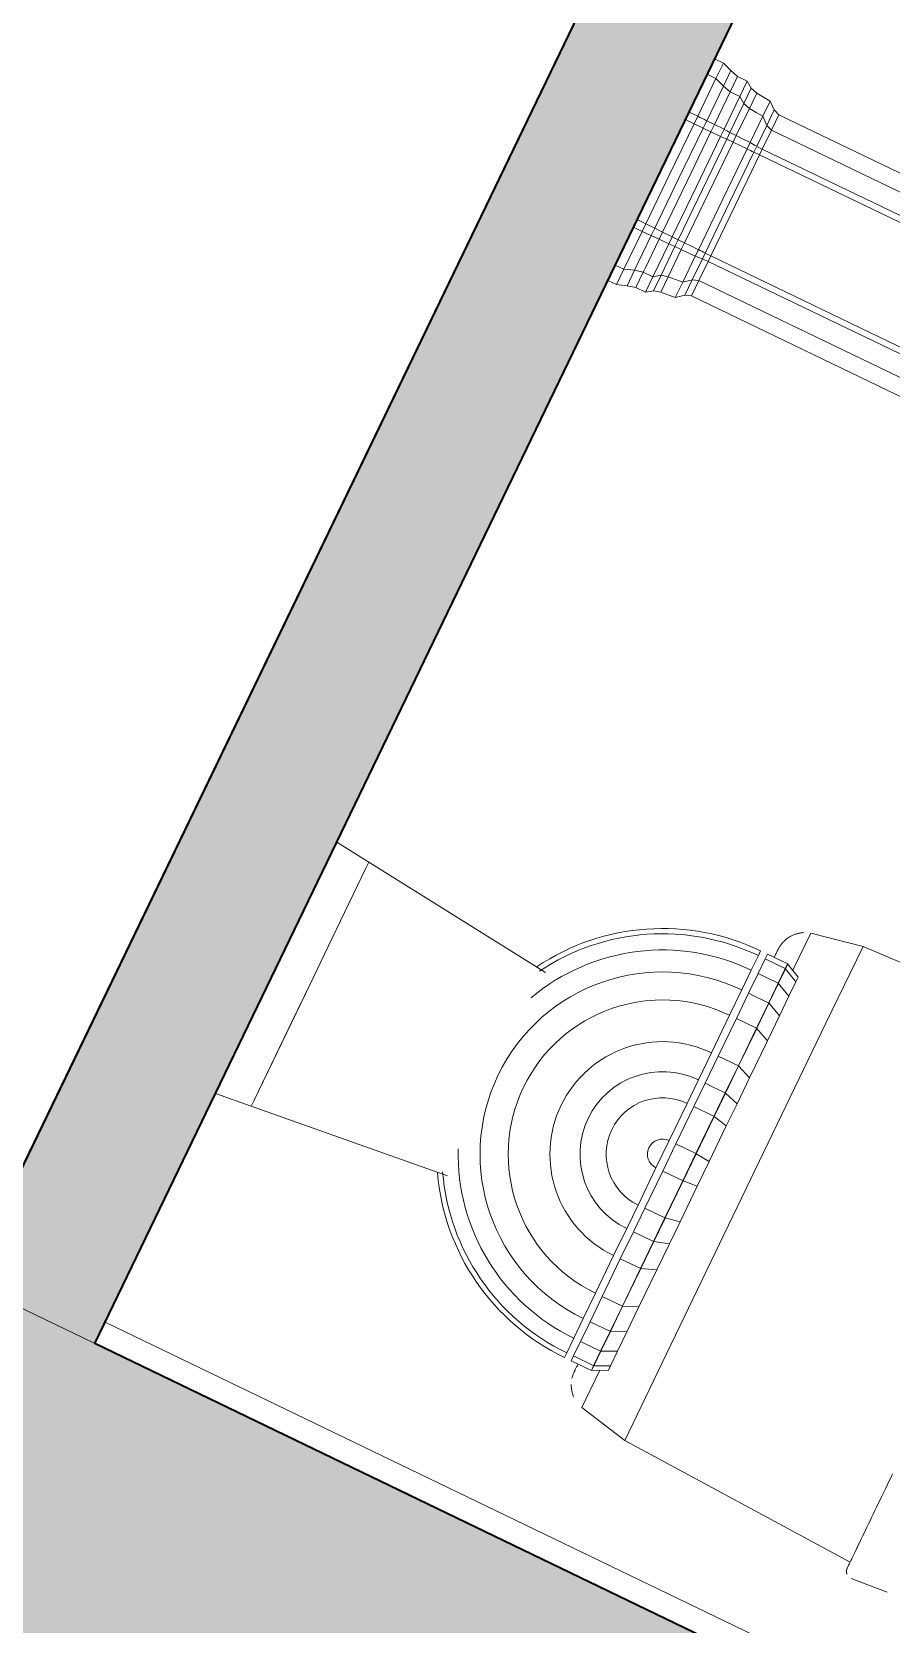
# Model space of a CAD drawing. Header units: millimetres. Extents: x 1373 to 40779, y 1939 to 6439.
# Drawn here: x 4726.24 to 4744.37, y 4745.97 to 4779.57 of the extents above; entities that cross this region are included whole.
import ezdxf

# ---------------------------------------------------------------- set-up
doc = ezdxf.new("R2010")
doc.units = ezdxf.units.MM
doc.linetypes.add('IMPORT-CENTER2', pattern=[112.5, 75, -12.5, 12.5, -12.5])
for name, color, linetype, lineweight in [('A-DETL', 6, 'Continuous', 30), ('A-DETL-GENF', 92, 'Continuous', 18), ('A-FLOR-FNSH', 192, 'Continuous', 35), ('A-WALL', 20, 'Continuous', 9), ('A-WALL-FNSH', 113, 'Continuous', 18), ('HESAPLAMALAR', 2, 'Continuous', 30), ('P-SANR-FIXT', 6, 'Continuous', 18), ('S-GRID', 252, 'IMPORT-CENTER2', 5)]:
    doc.layers.add(name, color=color, linetype=linetype, lineweight=lineweight)

# ---------------------------------------------------------------- blocks, each defined once
blk = doc.blocks.new('A$C30a75ea0')
at = {"layer": 'A-DETL-GENF'}
h = blk.add_hatch(dxfattribs=at)
h.set_pattern_fill('ANSI33', color=153, style=0)
h.set_pattern_definition([(45, (-27770.17, 3654.365), (-4.490128, 4.490128), []), (45, (-27765.68, 3654.365), (-4.490128, 4.490128), [3.175, -1.5875])])
h.paths.add_polyline_path([(1940.75, 535.19), (1940.75, 2323.19), (2190.75, 2323.19), (2190.75, 2285.19), (2215.75, 2285.19), (2215.75, 2323.19), (2791.04, 2323.19), (2791.04, 2285.19), (2816.04, 2285.19), (2816.04, 2323.19), (2997.07, 2323.19), (2997.07, 2335.19), (2190.75, 2335.19), (1940.75, 2335.19), (1940.75, 2500.19), (1700.75, 2500.19), (1700.75, 2335.19), (601.03, 2335.19), (601.03, 2323.19), (731.03, 2323.19), (731.03, 2285.19), (756.03, 2285.19), (756.03, 2323.19), (1245.75, 2323.19), (1245.75, 2285.19), (1270.75, 2285.19), (1270.75, 2323.19), (1700.75, 2323.19), (1700.75, 2035.19), (630.76, 2035.19), (630.76, 2023.19), (731.03, 2023.19), (731.03, 1985.19), (756.03, 1985.19), (756.03, 2023.19), (1245.75, 2023.19), (1245.75, 1985.19), (1270.75, 1985.19), (1270.75, 2023.19), (1700.75, 2023.19), (1700.75, 1735.19), (630.76, 1735.19), (630.76, 1723.19), (731.03, 1723.19), (731.03, 1685.19), (756.03, 1685.19), (756.03, 1723.19), (1245.75, 1723.19), (1245.75, 1685.19), (1270.75, 1685.19), (1270.75, 1723.19), (1700.75, 1723.19), (1700.75, 1435.19), (630.76, 1435.19), (630.76, 1423.19), (731.03, 1423.19), (731.03, 1385.19), (756.03, 1385.19), (756.03, 1423.19), (1245.75, 1423.19), (1245.75, 1385.19), (1270.75, 1385.19), (1270.75, 1423.19), (1700.75, 1423.19), (1700.75, 1135.19), (630.76, 1135.19), (630.76, 1123.19), (731.03, 1123.19), (731.03, 1085.19), (756.03, 1085.19), (756.03, 1123.19), (1245.75, 1123.19), (1245.75, 1085.19), (1270.75, 1085.19), (1270.75, 1123.19), (1700.75, 1123.19), (1700.75, 835.19), (731.03, 835.19), (731.03, 805.19), (430.71, 805.19), (430.72, 535.19), (430.72, 505.19), (731.03, 505.19), (731.03, 475.19), (1700.75, 475.19), (1700.75, 345.19), (1940.75, 345.19), (1940.75, 475.19), (2816.04, 475.19), (2866.04, 475.19), (2866.04, 535.19), (2816.04, 535.19), (2816.04, 835.19), (2791.9, 835.19), (2190.75, 835.19), (2190.75, 785.19), (2215.75, 785.19), (2215.75, 823.19), (2791.9, 823.19), (2791.9, 535.19)])
h.paths.add_polyline_path([(1915.75, 385.19), (1725.75, 385.19), (1725.75, 535.19), (1725.75, 2485.19), (1915.75, 2485.19), (1915.75, 2035.19), (1915.75, 535.19)], flags=16)
h.paths.add_polyline_path([(1700.75, 535.19), (455.71, 535.19), (455.71, 790.56), (731.03, 790.56), (756.03, 789.56), (756.03, 823.19), (1245.75, 823.19), (1245.75, 785.19), (1270.75, 785.19), (1270.75, 823.19), (1700.75, 823.19)], flags=16)
at = {"layer": 'A-DETL'}
for points in [[(1700.75, 1135.19), (1700.75, 1423.19)], [(630.76, 1135.19), (630.76, 1123.19), (731.03, 1123.19), (731.03, 1085.19), (756.03, 1085.19), (756.03, 1123.19), (1245.75, 1123.19), (1245.75, 1085.19), (1270.75, 1085.19), (1270.75, 1123.19), (1700.75, 1123.19)], [(1700.75, 1135.19), (630.76, 1135.19)]]:
    blk.add_lwpolyline(points, dxfattribs=at)
at = {"layer": 'A-FLOR-FNSH', "color": 250}
for p, q in [((1700.75, 1135.19), (630.76, 1135.19)), ((1270.75, 1123.19), (1700.75, 1123.19))]:
    blk.add_line(p, q, dxfattribs=at)
at = {"layer": 'A-WALL', "lineweight": 35}
blk.add_line((1700.75, 1423.19), (1700.75, 1135.19), dxfattribs=at)
at = {"layer": 'A-WALL-FNSH', "color": 7, "lineweight": 9}
blk.add_line((1698.75, 1423.19), (1698.75, 1135.19), dxfattribs=at)
at = {"layer": 'P-SANR-FIXT', "color": 8}
for p, q in [((1690.89, 1201.29), (1690.6, 1204.52)), ((1582.26, 1203.15), (1582.26, 1142.12)), ((1583.7, 1203.15), (1583.7, 1142.12)), ((1585.49, 1203.15), (1585.49, 1142.12)), ((1586.01, 1203.15), (1586.01, 1142.12)), ((1595.48, 1203.15), (1595.48, 1142.12)), ((1596, 1203.15), (1596, 1142.12)), ((1597.8, 1203.15), (1597.8, 1142.12)), ((1599.24, 1142.12), (1599.24, 1203.15)), ((1641.42, 1200.6), (1642.4, 1179.01)), ((1681.42, 1200.6), (1681.78, 1200.6)), ((1681.78, 1200.6), (1682.13, 1200.6)), ((1682.13, 1200.6), (1682.48, 1200.6)), ((1682.48, 1200.6), (1682.83, 1200.6)), ((1682.83, 1200.6), (1683.18, 1200.6)), ((1683.18, 1200.6), (1683.52, 1200.6)), ((1683.52, 1200.6), (1683.86, 1200.6)), ((1683.86, 1200.6), (1684.2, 1200.6)), ((1684.2, 1200.6), (1684.53, 1200.6)), ((1684.53, 1200.6), (1684.86, 1200.6)), ((1684.86, 1200.6), (1685.18, 1200.6)), ((1685.18, 1200.6), (1685.5, 1200.6)), ((1685.5, 1200.6), (1685.81, 1200.6)), ((1685.81, 1200.6), (1686.11, 1200.6)), ((1686.11, 1200.6), (1686.41, 1200.6)), ((1686.41, 1200.6), (1686.7, 1200.6)), ((1686.7, 1200.6), (1686.98, 1200.6)), ((1686.98, 1200.6), (1687.25, 1200.6)), ((1687.25, 1200.6), (1687.51, 1200.6)), ((1687.51, 1200.6), (1687.76, 1200.6)), ((1688.65, 1200.6), (1687.65, 1200.6)), ((1687.76, 1200.6), (1688, 1200.6)), ((1688, 1200.6), (1688.23, 1200.6)), ((1688.23, 1200.6), (1688.45, 1200.6)), ((1688.45, 1200.6), (1688.66, 1200.6)), ((1688.66, 1200.6), (1688.85, 1200.6)), ((1688.7, 1179.01), (1689.68, 1200.6)), ((1688.85, 1200.6), (1689.04, 1200.6)), ((1689.04, 1200.6), (1689.21, 1200.6)), ((1689.21, 1200.6), (1689.37, 1200.6)), ((1689.37, 1200.6), (1689.52, 1200.6)), ((1689.52, 1200.6), (1689.65, 1200.6)), ((1689.65, 1200.6), (1689.78, 1200.6)), ((1689.78, 1200.6), (1689.88, 1200.6)), ((1689.88, 1200.6), (1689.98, 1200.6)), ((1689.98, 1200.6), (1690.06, 1200.6)), ((1690.06, 1200.6), (1690.13, 1200.6)), ((1690.13, 1200.6), (1690.18, 1200.6)), ((1690.18, 1200.6), (1690.22, 1200.6)), ((1690.22, 1200.6), (1690.24, 1200.6)), ((1690.24, 1200.6), (1690.25, 1200.6)), ((1690.25, 1200.6), (1690.25, 1200.6)), ((1642.4, 1179.01), (1643.31, 1174.54)), ((1649.67, 1179.01), (1642.4, 1179.01)), ((1649.67, 1179.01), (1681.42, 1179.01)), ((1688.7, 1179.01), (1681.42, 1179.01)), ((1687.78, 1174.54), (1688.7, 1179.01)), ((1646.5, 1173.91), (1647.13, 1175.2)), ((1646.94, 1173.91), (1647.57, 1175.2)), ((1647.13, 1175.2), (1647.57, 1175.2)), ((1647.57, 1175.2), (1648.91, 1175.2)), ((1648.31, 1173.91), (1648.91, 1175.2)), ((1648.91, 1175.2), (1650.74, 1175.2)), ((1650.16, 1173.91), (1650.74, 1175.2)), ((1650.74, 1175.2), (1653.08, 1175.2)), ((1652.52, 1173.91), (1653.08, 1175.2)), ((1653.08, 1175.2), (1656.54, 1175.2)), ((1656.05, 1173.93), (1656.54, 1175.2)), ((1656.54, 1175.2), (1658.98, 1175.2)), ((1658.59, 1173.93), (1658.98, 1175.2)), ((1658.98, 1175.2), (1661.06, 1175.2)), ((1660.79, 1173.93), (1661.06, 1175.2)), ((1661.06, 1175.2), (1664.39, 1175.2)), ((1664.28, 1173.93), (1664.39, 1175.2)), ((1664.39, 1175.2), (1666.71, 1175.2)), ((1666.82, 1173.93), (1666.71, 1175.2)), ((1666.71, 1175.2), (1670.04, 1175.2)), ((1670.3, 1173.93), (1670.04, 1175.2)), ((1670.04, 1175.2), (1672.12, 1175.2)), ((1672.5, 1173.93), (1672.12, 1175.2)), ((1672.12, 1175.2), (1674.56, 1175.2)), ((1675.04, 1173.93), (1674.56, 1175.2)), ((1674.56, 1175.2), (1678.02, 1175.2)), ((1678.57, 1173.91), (1678.02, 1175.2)), ((1678.02, 1175.2), (1680.35, 1175.2)), ((1680.94, 1173.91), (1680.35, 1175.2)), ((1680.35, 1175.2), (1682.18, 1175.2)), ((1682.79, 1173.91), (1682.18, 1175.2)), ((1682.18, 1175.2), (1683.53, 1175.2)), ((1684.15, 1173.91), (1683.53, 1175.2)), ((1683.53, 1175.2), (1683.96, 1175.2)), ((1684.6, 1173.91), (1683.96, 1175.2)), ((1646.77, 1174.54), (1643.31, 1174.54)), ((1646.5, 1173.93), (1646.94, 1173.93)), ((1646.5, 1172.02), (1646.5, 1173.93)), ((1646.94, 1173.91), (1646.5, 1173.91)), ((1648.31, 1173.91), (1646.94, 1173.91)), ((1646.94, 1172.02), (1646.94, 1173.91)), ((1646.95, 1173.93), (1648.31, 1173.93)), ((1648.31, 1173.93), (1650.16, 1173.93)), ((1650.16, 1173.91), (1648.31, 1173.91)), ((1648.31, 1172.02), (1648.31, 1173.91)), ((1650.16, 1173.93), (1652.52, 1173.93)), ((1650.16, 1172.02), (1650.16, 1173.93)), ((1652.52, 1173.91), (1650.16, 1173.91)), ((1656.05, 1173.91), (1652.52, 1173.91)), ((1652.52, 1172.02), (1652.52, 1173.91)), ((1652.53, 1173.93), (1656.05, 1173.93)), ((1656.05, 1173.93), (1658.59, 1173.93)), ((1658.59, 1173.91), (1656.05, 1173.91)), ((1656.05, 1172.02), (1656.05, 1173.91)), ((1658.59, 1173.93), (1660.79, 1173.93)), ((1658.59, 1172.02), (1658.59, 1173.93)), ((1660.79, 1173.91), (1658.59, 1173.91)), ((1660.79, 1173.93), (1664.28, 1173.93)), ((1660.79, 1172.02), (1660.79, 1173.93)), ((1664.28, 1173.91), (1660.79, 1173.91)), ((1664.28, 1173.93), (1666.82, 1173.93)), ((1666.82, 1173.91), (1664.28, 1173.91)), ((1664.28, 1172.02), (1664.28, 1173.91)), ((1666.82, 1173.93), (1670.3, 1173.93)), ((1666.82, 1172.02), (1666.82, 1173.93)), ((1670.31, 1173.91), (1666.82, 1173.91)), ((1670.31, 1173.93), (1672.5, 1173.93)), ((1672.51, 1173.91), (1670.31, 1173.91)), ((1670.31, 1172.02), (1670.31, 1173.91)), ((1672.51, 1173.93), (1675.05, 1173.93)), ((1675.05, 1173.91), (1672.51, 1173.91)), ((1672.51, 1172.02), (1672.51, 1173.91)), ((1675.05, 1173.93), (1678.57, 1173.93)), ((1675.05, 1172.02), (1675.05, 1173.93)), ((1678.57, 1173.91), (1675.05, 1173.91)), ((1678.57, 1173.93), (1680.94, 1173.93)), ((1678.57, 1172.02), (1678.57, 1173.93)), ((1680.94, 1173.91), (1678.57, 1173.91)), ((1680.94, 1173.93), (1682.78, 1173.93)), ((1680.94, 1172.02), (1680.94, 1173.93)), ((1682.79, 1173.91), (1680.94, 1173.91)), ((1682.79, 1173.93), (1684.15, 1173.93)), ((1684.15, 1173.91), (1682.79, 1173.91)), ((1682.79, 1172.02), (1682.79, 1173.91)), ((1684.15, 1173.93), (1684.6, 1173.93)), ((1684.15, 1172.02), (1684.15, 1173.93)), ((1684.6, 1173.91), (1684.15, 1173.91)), ((1687.78, 1174.54), (1684.33, 1174.54)), ((1684.6, 1172.02), (1684.6, 1173.93)), ((1645.77, 1172.66), (1645.77, 1172.66)), ((1645.77, 1172.66), (1645.78, 1172.66)), ((1645.78, 1172.66), (1645.79, 1172.66)), ((1645.79, 1172.66), (1645.82, 1172.66)), ((1645.82, 1172.66), (1645.84, 1172.66)), ((1645.84, 1172.66), (1645.88, 1172.66)), ((1645.88, 1172.66), (1645.92, 1172.66)), ((1645.92, 1172.66), (1645.97, 1172.66)), ((1645.97, 1172.66), (1646.02, 1172.66)), ((1646.02, 1172.66), (1646.08, 1172.66)), ((1646.08, 1172.66), (1646.14, 1172.66)), ((1646.14, 1172.66), (1646.21, 1172.66)), ((1646.21, 1172.66), (1646.28, 1172.66)), ((1646.28, 1172.66), (1646.36, 1172.66)), ((1646.36, 1172.66), (1646.45, 1172.66)), ((1646.94, 1172.02), (1646.5, 1172.02)), ((1648.31, 1172.02), (1646.94, 1172.02)), ((1650.16, 1172.02), (1648.31, 1172.02)), ((1652.52, 1172.02), (1650.16, 1172.02)), ((1656.05, 1172.02), (1652.52, 1172.02)), ((1658.59, 1172.02), (1656.05, 1172.02)), ((1660.79, 1172.02), (1658.59, 1172.02)), ((1664.28, 1172.02), (1660.79, 1172.02)), ((1666.82, 1172.02), (1664.28, 1172.02)), ((1670.31, 1172.02), (1666.82, 1172.02)), ((1672.51, 1172.02), (1670.31, 1172.02)), ((1675.05, 1172.02), (1672.51, 1172.02)), ((1678.57, 1172.02), (1675.05, 1172.02)), ((1680.94, 1172.02), (1678.57, 1172.02)), ((1682.79, 1172.02), (1680.94, 1172.02)), ((1684.15, 1172.02), (1682.79, 1172.02)), ((1684.6, 1172.02), (1684.15, 1172.02)), ((1684.62, 1172.66), (1684.71, 1172.66)), ((1684.71, 1172.66), (1684.79, 1172.66)), ((1684.79, 1172.66), (1684.87, 1172.66)), ((1684.87, 1172.66), (1684.94, 1172.66)), ((1684.94, 1172.66), (1685, 1172.66)), ((1685, 1172.66), (1685.06, 1172.66)), ((1685.06, 1172.66), (1685.12, 1172.66)), ((1685.12, 1172.66), (1685.16, 1172.66)), ((1685.16, 1172.66), (1685.21, 1172.66)), ((1685.21, 1172.66), (1685.24, 1172.66)), ((1685.24, 1172.66), (1685.27, 1172.66)), ((1685.27, 1172.66), (1685.29, 1172.66)), ((1685.29, 1172.66), (1685.31, 1172.66)), ((1685.31, 1172.66), (1685.32, 1172.66)), ((1685.32, 1172.66), (1685.33, 1172.66)), ((1646.5, 1171.39), (1646.94, 1171.39)), ((1646.94, 1171.39), (1648.31, 1171.39)), ((1648.31, 1171.39), (1650.16, 1171.39)), ((1650.16, 1171.39), (1652.52, 1171.39)), ((1652.52, 1171.39), (1656.05, 1171.39)), ((1656.05, 1171.39), (1658.59, 1171.39)), ((1658.59, 1171.39), (1660.79, 1171.39)), ((1660.79, 1171.39), (1664.28, 1171.39)), ((1664.28, 1171.39), (1665.55, 1171.39)), ((1665.55, 1171.39), (1666.82, 1171.39)), ((1666.82, 1171.39), (1670.31, 1171.39)), ((1670.31, 1171.39), (1672.51, 1171.39)), ((1672.51, 1171.39), (1675.05, 1171.39)), ((1675.05, 1171.39), (1678.57, 1171.39)), ((1678.57, 1171.39), (1680.94, 1171.39)), ((1680.94, 1171.39), (1682.79, 1171.39)), ((1682.79, 1171.39), (1684.15, 1171.39)), ((1684.15, 1171.39), (1684.6, 1171.39)), ((1656.02, 1155.83), (1654.12, 1138.37)), ((1676.98, 1138.37), (1675.07, 1155.83)), ((1582.07, 1141.59), (1581.54, 1140.95)), ((1582.26, 1142.12), (1582.07, 1141.59)), ((1583.51, 1141.59), (1582.07, 1141.59)), ((1582.28, 1142.12), (1583.7, 1142.12)), ((1582.97, 1140.95), (1583.51, 1141.59)), ((1583.51, 1141.59), (1583.7, 1142.12)), ((1585.47, 1141.59), (1583.51, 1141.59)), ((1583.7, 1142.12), (1585.49, 1142.12)), ((1586.01, 1142.12), (1585.49, 1142.12)), ((1585.51, 1141.59), (1586.02, 1141.59)), ((1586.01, 1142.12), (1590.75, 1142.12)), ((1586.01, 1142.12), (1586.02, 1141.59)), ((1590.75, 1141.59), (1586.02, 1141.59)), ((1590.75, 1142.12), (1595.48, 1142.12)), ((1595.48, 1141.59), (1590.75, 1141.59)), ((1596, 1142.12), (1595.48, 1142.12)), ((1595.48, 1142.12), (1595.48, 1141.59)), ((1595.48, 1141.59), (1596.03, 1141.59)), ((1596, 1142.12), (1597.8, 1142.12)), ((1597.99, 1141.59), (1596.03, 1141.59)), ((1597.8, 1142.12), (1599.22, 1142.12)), ((1597.99, 1141.59), (1597.8, 1142.12)), ((1599.43, 1141.59), (1597.99, 1141.59)), ((1598.52, 1140.95), (1597.99, 1141.59)), ((1599.43, 1141.59), (1599.24, 1142.12)), ((1599.96, 1140.95), (1599.43, 1141.59)), ((1581.54, 1140.95), (1581.42, 1139.64)), ((1582.97, 1140.95), (1581.54, 1140.95)), ((1582.92, 1140.3), (1582.86, 1139.64)), ((1582.97, 1140.95), (1582.92, 1140.3)), ((1585.42, 1140.95), (1582.97, 1140.95)), ((1585.42, 1140.3), (1585.41, 1139.64)), ((1585.42, 1140.95), (1586.03, 1140.95)), ((1585.42, 1140.95), (1585.42, 1140.3)), ((1590.75, 1140.95), (1586.03, 1140.95)), ((1586.03, 1140.95), (1586.03, 1140.3)), ((1586.03, 1140.3), (1586.03, 1139.64)), ((1595.47, 1140.95), (1590.75, 1140.95)), ((1595.47, 1140.95), (1595.46, 1140.3)), ((1595.46, 1140.3), (1595.46, 1139.64)), ((1595.47, 1140.95), (1596.08, 1140.95)), ((1598.52, 1140.95), (1596.08, 1140.95)), ((1596.08, 1140.95), (1596.08, 1140.3)), ((1596.08, 1140.3), (1596.08, 1139.64)), ((1599.96, 1140.95), (1598.52, 1140.95)), ((1598.52, 1140.95), (1598.58, 1140.3)), ((1598.58, 1140.3), (1598.64, 1139.64)), ((1600.07, 1139.64), (1599.96, 1140.95)), ((1581.26, 1139.05), (1580.87, 1138.49)), ((1580.87, 1138.49), (1580.87, 1137.58)), ((1582.31, 1138.49), (1580.87, 1138.49)), ((1581.42, 1139.64), (1581.26, 1139.05)), ((1582.7, 1139.05), (1581.26, 1139.05)), ((1582.86, 1139.64), (1581.42, 1139.64)), ((1582.31, 1138.49), (1582.7, 1139.05)), ((1585.37, 1138.49), (1582.31, 1138.49)), ((1582.31, 1138.49), (1582.31, 1137.58)), ((1582.86, 1139.64), (1582.7, 1139.05)), ((1585.4, 1139.05), (1582.7, 1139.05)), ((1585.41, 1139.64), (1582.86, 1139.64)), ((1585.37, 1138.49), (1586.05, 1138.49)), ((1585.37, 1138.49), (1585.37, 1137.58)), ((1585.41, 1139.64), (1585.4, 1139.05)), ((1585.4, 1139.05), (1586.04, 1139.05)), ((1585.41, 1139.64), (1586.03, 1139.64)), ((1590.75, 1139.64), (1586.03, 1139.64)), ((1586.03, 1139.64), (1586.04, 1139.05)), ((1590.75, 1139.05), (1586.04, 1139.05)), ((1586.04, 1139.05), (1586.05, 1138.49)), ((1590.75, 1138.49), (1586.05, 1138.49)), ((1586.05, 1138.49), (1586.05, 1137.58)), ((1595.46, 1139.64), (1590.75, 1139.64)), ((1595.46, 1139.05), (1590.75, 1139.05)), ((1595.45, 1138.49), (1590.75, 1138.49)), ((1595.46, 1139.05), (1595.45, 1138.49)), ((1595.45, 1138.49), (1596.12, 1138.49)), ((1595.45, 1138.49), (1595.45, 1137.58)), ((1595.46, 1139.64), (1596.08, 1139.64)), ((1595.46, 1139.64), (1595.46, 1139.05)), ((1595.46, 1139.05), (1596.1, 1139.05)), ((1598.64, 1139.64), (1596.08, 1139.64)), ((1596.08, 1139.64), (1596.1, 1139.05)), ((1598.79, 1139.05), (1596.1, 1139.05)), ((1599.19, 1138.49), (1596.12, 1138.49)), ((1596.12, 1138.49), (1596.12, 1137.58)), ((1600.07, 1139.64), (1598.64, 1139.64)), ((1598.64, 1139.64), (1598.79, 1139.05)), ((1600.23, 1139.05), (1598.79, 1139.05)), ((1599.19, 1138.49), (1598.79, 1139.05)), ((1600.63, 1138.49), (1599.19, 1138.49)), ((1599.19, 1138.49), (1599.19, 1137.58)), ((1600.23, 1139.05), (1600.07, 1139.64)), ((1600.63, 1138.49), (1600.23, 1139.05)), ((1600.63, 1137.58), (1600.63, 1138.49)), ((1654.12, 1138.37), (1653.77, 1135.19)), ((1654.12, 1138.37), (1654.68, 1138.37)), ((1654.68, 1138.37), (1654.12, 1138.37)), ((1654.68, 1138.37), (1656.3, 1138.37)), ((1656.3, 1138.37), (1654.68, 1138.37)), ((1656.3, 1138.37), (1658.83, 1138.37)), ((1658.83, 1138.37), (1656.3, 1138.37)), ((1658.83, 1138.37), (1662.02, 1138.37)), ((1662.02, 1138.37), (1658.83, 1138.37)), ((1662.02, 1138.37), (1665.55, 1138.37)), ((1665.55, 1138.37), (1662.02, 1138.37)), ((1665.55, 1138.37), (1669.08, 1138.37)), ((1676.42, 1138.37), (1665.55, 1138.37)), ((1669.08, 1138.37), (1672.27, 1138.37)), ((1672.27, 1138.37), (1674.79, 1138.37)), ((1674.79, 1138.37), (1676.42, 1138.37)), ((1676.42, 1138.37), (1676.98, 1138.37)), ((1676.98, 1138.37), (1676.42, 1138.37)), ((1677.32, 1135.19), (1676.98, 1138.37)), ((1580.87, 1137.58), (1580.67, 1136.85)), ((1582.31, 1137.58), (1580.87, 1137.58)), ((1582.31, 1137.58), (1582.11, 1136.85)), ((1585.37, 1137.58), (1582.31, 1137.58)), ((1585.37, 1137.58), (1585.36, 1136.85)), ((1585.37, 1137.58), (1586.05, 1137.58)), ((1590.75, 1137.58), (1586.05, 1137.58)), ((1586.05, 1137.58), (1586.05, 1136.85)), ((1595.45, 1137.58), (1590.75, 1137.58)), ((1595.45, 1137.58), (1595.44, 1136.85)), ((1595.45, 1137.58), (1596.12, 1137.58)), ((1598.91, 1137.58), (1596.12, 1137.58)), ((1596.12, 1137.58), (1596.13, 1136.85)), ((1599.19, 1137.58), (1598.97, 1137.58)), ((1600.63, 1137.58), (1599.19, 1137.58)), ((1599.19, 1137.58), (1599.38, 1136.85)), ((1600.82, 1136.85), (1600.63, 1137.58)), ((1580.67, 1136.85), (1580.37, 1136.01)), ((1580.37, 1136.01), (1580.37, 1135.19)), ((1581.81, 1136.01), (1580.37, 1136.01)), ((1582.11, 1136.85), (1580.67, 1136.85)), ((1581.81, 1136.01), (1582.11, 1136.85)), ((1585.35, 1136.01), (1581.81, 1136.01)), ((1581.81, 1136.01), (1581.81, 1135.19)), ((1585.36, 1136.85), (1582.11, 1136.85)), ((1585.35, 1136.01), (1586.06, 1136.01)), ((1585.35, 1136.01), (1585.35, 1135.19)), ((1585.36, 1136.85), (1586.05, 1136.85)), ((1590.75, 1136.85), (1586.05, 1136.85)), ((1586.05, 1136.85), (1586.06, 1136.01)), ((1590.75, 1136.01), (1586.06, 1136.01)), ((1586.06, 1136.01), (1586.06, 1135.19)), ((1595.44, 1136.85), (1590.75, 1136.85)), ((1595.43, 1136.01), (1590.75, 1136.01)), ((1595.44, 1136.85), (1595.43, 1136.01)), ((1595.43, 1136.01), (1596.15, 1136.01)), ((1595.43, 1136.01), (1595.43, 1135.19)), ((1595.44, 1136.85), (1596.13, 1136.85)), ((1599.38, 1136.85), (1596.13, 1136.85)), ((1599.69, 1136.01), (1596.15, 1136.01)), ((1596.15, 1136.01), (1596.15, 1135.19)), ((1600.82, 1136.85), (1599.38, 1136.85)), ((1599.69, 1136.01), (1599.38, 1136.85)), ((1601.13, 1136.01), (1599.69, 1136.01)), ((1599.69, 1136.01), (1599.69, 1135.19)), ((1601.13, 1136.01), (1600.82, 1136.85)), ((1601.13, 1135.19), (1601.13, 1136.01))]:
    blk.add_line(p, q, dxfattribs=at)
for radius, start, end in [(19.05, 180, 239.5183), (18.61, 180, 239.6408), (17.24, 180, 245.7591), (15.39, 180, 0), (13.02, 180, 0), (9.5, 180, 0), (6.96, 180, 0), (4.76, 180, 0), (1.27, 180, 0), (17.24, 294.2409, 0), (18.61, 300.3592, 0), (19.05, 300.4817, 0)]:
    blk.add_arc((1665.55, 1171.39), radius, start, end, dxfattribs=at)
for centre, major_axis, ratio, start_param, end_param in [((1642.89, 1131), (-56.1, 17.31), 0.739942, 0.157372, 0.171821), ((1751.22, 1121.04), (-139.35, 99.09), 0.907673, 0.532979, 0.536308), ((2006.71, 1090.38), (-410.18, 126.52), 0.739942, 0.238602, 0.240549), ((1174.79, 1090.38), (410.18, 126.52), 0.739942, 6.042636, 6.044584), ((1430.28, 1121.04), (139.35, 99.09), 0.907673, 5.746878, 5.750206), ((1538.61, 1131), (56.1, 17.31), 0.739942, 6.111364, 6.125814), ((1675.41, 1124.49), (-86.46, 31.96), 0.79124, 0.242957, 0.25057), ((1506.09, 1124.49), (86.46, 31.96), 0.79124, 6.032615, 6.040228), ((1870.06, 1106.58), (-239.24, 170.12), 0.907673, 0.554627, 0.557677), ((1311.44, 1106.58), (239.24, 170.12), 0.907673, 5.725508, 5.728558)]:
    blk.add_ellipse(centre, major_axis=major_axis, ratio=ratio, start_param=start_param, end_param=end_param, dxfattribs=at)
for points, knots in [([(1690.25, 1200.6), (1690.3, 1200.6), (1690.37, 1200.6), (1690.45, 1200.63), (1690.51, 1200.65), (1690.57, 1200.68), (1690.62, 1200.72), (1690.67, 1200.75), (1690.7, 1200.78), (1690.72, 1200.8), (1690.72, 1200.8)], [-1, -1, -1, -1, -0.875, -0.8125, -0.75, -0.6875, -0.625, -0.5625, -0.53125, -0.5, -0.5, -0.5, -0.5]), ([(1643.53, 1174), (1643.57, 1173.93), (1643.66, 1173.78), (1643.82, 1173.56), (1644.01, 1173.36), (1644.22, 1173.18), (1644.45, 1173.02), (1644.69, 1172.89), (1644.95, 1172.79), (1645.3, 1172.69), (1645.58, 1172.66), (1645.77, 1172.66)], [0.1752548, 0.1752548, 0.1752548, 0.1752548, 0.25, 0.3333333, 0.4166667, 0.5, 0.5833333, 0.6666667, 0.75, 0.8333333, 1, 1, 1, 1])]:
    blk.add_open_spline(points, degree=3, knots=knots, dxfattribs=at)
for points in [[(1686.4, 1172.9), (1686.48, 1172.94), (1686.64, 1173.02), (1686.88, 1173.18), (1687.09, 1173.36), (1687.22, 1173.49), (1687.27, 1173.57)], [(1685.33, 1172.66), (1685.52, 1172.66), (1685.71, 1172.68), (1685.89, 1172.72)]]:
    blk.add_open_spline(points, degree=3, dxfattribs=at)
at = {"layer": 'S-GRID', "lineweight": 18}
blk.add_line((1700.75, 0), (1700.75, 3015.89), dxfattribs=at)

msp = doc.modelspace()

# ---------------------------------------------------------------- block references
at = {"layer": 'HESAPLAMALAR', "color": 4, "xscale": 0.2499999999999999, "yscale": 0.2499999999999999, "zscale": 0.2499999999999999, "rotation": 244.2513197565932}
msp.add_blockref('A$C30a75ea0', (4656.664, 5258.154), dxfattribs=at)

doc.saveas('drawing.dxf')
